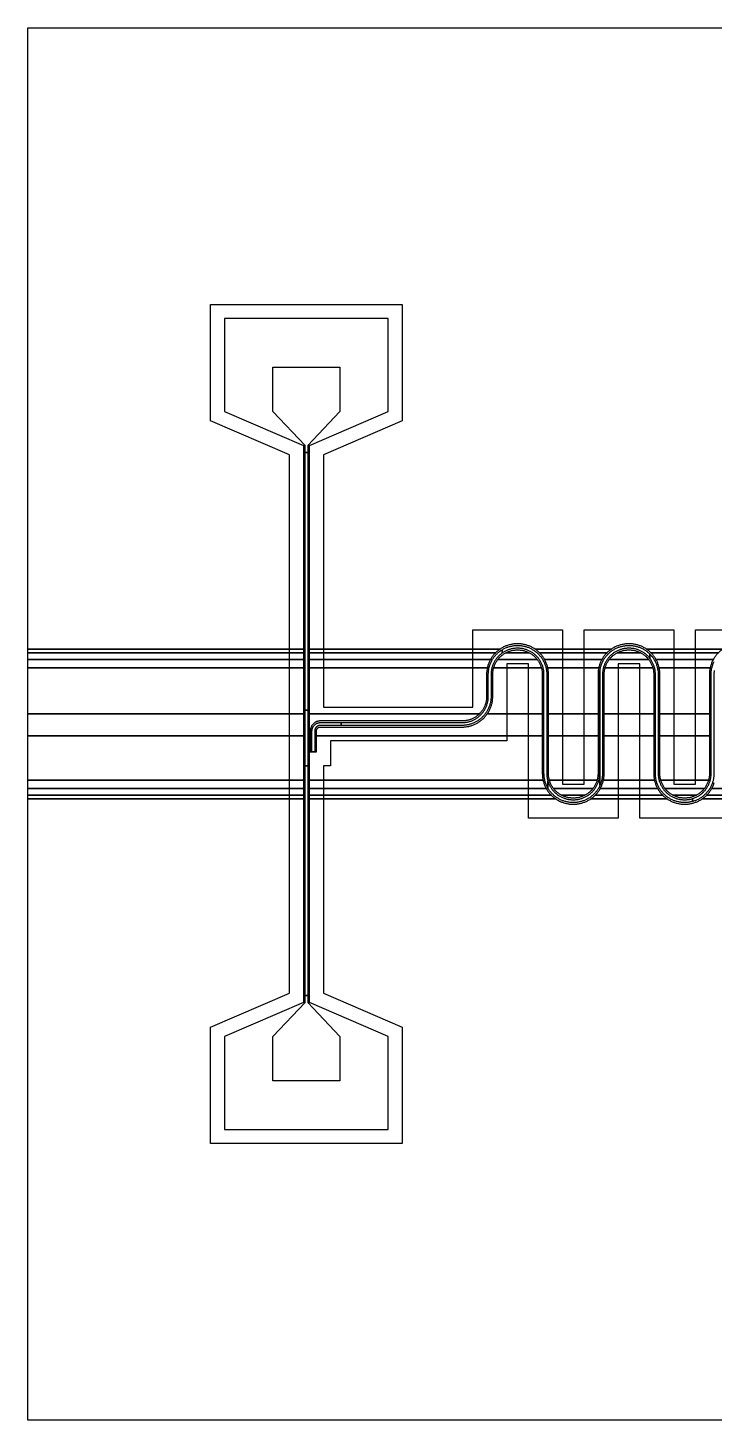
# Model space of a CAD drawing. Extents: x -2500 to 2500, y -2500 to 2500.
# Drawn here: x -2500 to -36, y -2500 to 2500 of the extents above; entities that cross this region are included whole.
import ezdxf

# ---------------------------------------------------------------- set-up
doc = ezdxf.new("R2010")
doc.units = 0
for name, color, linetype in [('L1D0', 3, 'CONTINUOUS'), ('L1D10', 1, 'CONTINUOUS'), ('L1D11', 2, 'CONTINUOUS'), ('L1D99', 4, 'CONTINUOUS')]:
    doc.layers.add(name, color=color, linetype=linetype)

# ---------------------------------------------------------------- blocks, each defined once
blk = doc.blocks.new('ground_main_1')
at = {"layer": 'L1D0'}
for points in [[(-4.731, 269.036), (-279.269, 269.036), (-281.758, 270.674), (-284.289, 272.244), (-286.862, 273.745), (-289.475, 275.176), (-292.126, 276.536), (-294.812, 277.823), (-297.533, 279.037), (-300.285, 280.177), (-303.067, 281.243), (-305.877, 282.232), (-308.713, 283.145), (-311.572, 283.981), (-314.453, 284.739), (-317.353, 285.418), (-320.271, 286.019), (-323.204, 286.541), (-326.15, 286.983), (-329.107, 287.345), (-332.073, 287.627), (-335.045, 287.829), (-338.021, 287.95), (-341, 287.99), (-343, 287.99), (-345.979, 287.95), (-348.955, 287.829), (-351.927, 287.627), (-354.893, 287.345), (-357.85, 286.983), (-360.796, 286.541), (-363.729, 286.019), (-366.647, 285.418), (-369.547, 284.739), (-372.428, 283.981), (-375.287, 283.145), (-378.123, 282.232), (-380.933, 281.243), (-383.715, 280.177), (-386.467, 279.037), (-389.188, 277.823), (-391.874, 276.536), (-394.525, 275.176), (-397.138, 273.745), (-399.711, 272.244), (-402.242, 270.674), (-404.731, 269.036), (-679.269, 269.036), (-681.758, 270.674), (-684.289, 272.244), (-686.862, 273.745), (-689.475, 275.176), (-692.126, 276.536), (-694.812, 277.823), (-697.533, 279.037), (-700.285, 280.177), (-703.067, 281.243), (-705.877, 282.232), (-708.713, 283.145), (-711.572, 283.981), (-714.453, 284.739), (-717.353, 285.418), (-720.271, 286.019), (-723.204, 286.541), (-726.15, 286.983), (-729.107, 287.345), (-732.073, 287.627), (-735.045, 287.829), (-738.021, 287.95), (-741, 287.99), (-743, 287.99), (-745.979, 287.95), (-748.955, 287.829), (-751.927, 287.627), (-754.893, 287.345), (-757.85, 286.983), (-760.796, 286.541), (-763.729, 286.019), (-766.647, 285.418), (-769.547, 284.739), (-772.428, 283.981), (-775.287, 283.145), (-778.123, 282.232), (-780.933, 281.243), (-783.715, 280.177), (-786.467, 279.037), (-789.188, 277.823), (-791.874, 276.536), (-794.525, 275.176), (-797.138, 273.745), (-799.711, 272.244), (-802.242, 270.674), (-804.731, 269.036), (-1489, 269.036), (-1489, 1000), (-1206, 1122), (-1206, 1456), (-1794, 1456), (-1794, 1122), (-1511, 1000), (-1511, 269.036), (-2500, 269.036), (-2500, 2500), (2500, 2500)], [(161.245, -232.128), (-45.245, -232.128), (-43.814, -229.515), (-42.454, -226.864), (-41.167, -224.178), (-39.953, -221.457), (-38.813, -218.705), (-37.747, -215.923), (-36.758, -213.113), (-35.845, -210.278)], [(2500, -2500), (-2500, -2500), (-2500, -269.036), (-1511, -269.036), (-1511, -1000), (-1794, -1122), (-1794, -1456), (-1206, -1456), (-1206, -1122), (-1489, -1000), (-1489, -269.036), (-604.731, -269.036), (-602.242, -270.674), (-599.711, -272.244), (-597.138, -273.745), (-594.525, -275.176), (-591.874, -276.536), (-589.188, -277.823), (-586.467, -279.037), (-583.715, -280.177), (-580.933, -281.243), (-578.123, -282.232), (-575.287, -283.145), (-572.428, -283.981), (-569.547, -284.739), (-566.647, -285.418), (-563.729, -286.019), (-560.796, -286.541), (-557.85, -286.983), (-554.893, -287.345), (-551.927, -287.627), (-548.955, -287.829), (-545.979, -287.95), (-543, -287.99), (-541, -287.99), (-538.021, -287.95), (-535.045, -287.829), (-532.073, -287.627), (-529.107, -287.345), (-526.15, -286.983), (-523.204, -286.541), (-520.271, -286.019), (-517.353, -285.418), (-514.453, -284.739), (-511.572, -283.981), (-508.713, -283.145), (-505.877, -282.232), (-503.067, -281.243), (-500.285, -280.177), (-497.533, -279.037), (-494.812, -277.823), (-492.126, -276.536), (-489.475, -275.176), (-486.862, -273.745), (-484.289, -272.244), (-481.758, -270.674), (-479.269, -269.036), (-204.731, -269.036), (-202.242, -270.674), (-199.711, -272.244), (-197.138, -273.745), (-194.525, -275.176), (-191.874, -276.536), (-189.188, -277.823), (-186.467, -279.037), (-183.715, -280.177), (-180.933, -281.243), (-178.123, -282.232), (-175.287, -283.145), (-172.428, -283.981), (-169.547, -284.739), (-166.647, -285.418), (-163.729, -286.019), (-160.796, -286.541), (-157.85, -286.983), (-154.893, -287.345), (-151.927, -287.627), (-148.955, -287.829), (-145.979, -287.95), (-143, -287.99), (-141, -287.99), (-138.021, -287.95), (-135.045, -287.829), (-132.073, -287.627), (-129.107, -287.345), (-126.15, -286.983), (-123.204, -286.541), (-120.271, -286.019), (-117.353, -285.418), (-114.453, -284.739), (-111.572, -283.981), (-108.713, -283.145), (-105.877, -282.232), (-103.067, -281.243), (-100.285, -280.177), (-97.533, -279.037), (-94.812, -277.823), (-92.126, -276.536), (-89.475, -275.176), (-86.862, -273.745), (-84.289, -272.244), (-81.758, -270.674), (-79.269, -269.036), (195.269, -269.036)]]:
    blk.add_lwpolyline(points, dxfattribs=at)
for points in [[(-2500, 255.772), (-2500, 269.036), (-1511, 269.036), (-1511, 255.772)], [(-2500, 232.128), (-2500, 255.772), (-1511, 255.772), (-1511, 232.128)], [(-1489, 255.772), (-1489, 269.036), (-804.731, 269.036), (-807.173, 267.331), (-809.569, 265.56), (-811.916, 263.726), (-814.212, 261.828), (-816.457, 259.869), (-818.647, 257.85), (-820.782, 255.772)], [(-1489, 232.128), (-1489, 255.772), (-820.782, 255.772), (-822.86, 253.637), (-824.879, 251.447), (-826.838, 249.203), (-828.735, 246.906), (-830.57, 244.559), (-832.341, 242.163), (-834.046, 239.721), (-835.684, 237.233), (-837.254, 234.701), (-838.755, 232.128)], [(-812.374, 232.128), (-812.272, 232.261), (-810.601, 234.329), (-808.869, 236.345), (-807.076, 238.308), (-805.225, 240.215), (-803.318, 242.066), (-801.355, 243.859), (-799.339, 245.591), (-797.271, 247.262), (-797.138, 247.364), (-795.154, 248.87), (-792.99, 250.413), (-790.78, 251.889), (-788.526, 253.299), (-786.23, 254.639), (-784.15, 255.772), (-699.85, 255.772), (-697.77, 254.639), (-695.474, 253.299), (-693.22, 251.889), (-691.01, 250.413), (-688.846, 248.87), (-686.729, 247.262), (-684.661, 245.591), (-682.645, 243.859), (-680.682, 242.066), (-678.775, 240.215), (-676.924, 238.308), (-675.131, 236.345), (-673.399, 234.329), (-671.728, 232.261), (-671.626, 232.128)], [(-784.15, 255.772), (-783.896, 255.91), (-781.524, 257.11), (-779.116, 258.237), (-776.676, 259.291), (-774.205, 260.271), (-771.706, 261.176), (-769.18, 262.005), (-766.631, 262.758), (-764.06, 263.433), (-761.47, 264.03), (-758.862, 264.549), (-756.241, 264.988), (-753.607, 265.348), (-750.964, 265.629), (-748.313, 265.83), (-745.658, 265.95), (-743, 265.99), (-741, 265.99), (-738.342, 265.95), (-735.687, 265.83), (-733.036, 265.629), (-730.393, 265.348), (-727.759, 264.988), (-725.138, 264.549), (-722.53, 264.03), (-719.94, 263.433), (-717.369, 262.758), (-714.82, 262.005), (-712.294, 261.176), (-709.795, 260.271), (-707.324, 259.291), (-704.884, 258.237), (-702.476, 257.11), (-700.104, 255.91), (-699.85, 255.772)], [(-663.218, 255.772), (-665.353, 257.85), (-667.543, 259.869), (-669.788, 261.828), (-672.084, 263.726), (-674.431, 265.56), (-676.827, 267.331), (-679.269, 269.036), (-404.731, 269.036), (-407.173, 267.331), (-409.569, 265.56), (-411.916, 263.726), (-414.212, 261.828), (-416.457, 259.869), (-418.647, 257.85), (-420.782, 255.772)], [(-645.245, 232.128), (-646.746, 234.701), (-648.316, 237.233), (-649.954, 239.721), (-651.659, 242.163), (-653.43, 244.559), (-655.265, 246.906), (-657.162, 249.203), (-659.121, 251.447), (-661.14, 253.637), (-663.218, 255.772), (-420.782, 255.772), (-422.86, 253.637), (-424.879, 251.447), (-426.838, 249.203), (-428.735, 246.906), (-430.57, 244.559), (-432.341, 242.163), (-434.046, 239.721), (-435.684, 237.233), (-437.254, 234.701), (-438.755, 232.128)], [(-412.374, 232.128), (-412.272, 232.261), (-410.601, 234.329), (-408.869, 236.345), (-407.076, 238.308), (-405.225, 240.215), (-403.318, 242.066), (-401.355, 243.859), (-399.339, 245.591), (-397.271, 247.262), (-395.154, 248.87), (-392.99, 250.413), (-390.78, 251.889), (-388.526, 253.299), (-386.23, 254.639), (-384.15, 255.772), (-299.85, 255.772), (-297.77, 254.639), (-295.474, 253.299), (-293.22, 251.889), (-291.01, 250.413), (-288.846, 248.87), (-286.729, 247.262), (-284.661, 245.591), (-282.645, 243.859), (-280.682, 242.066), (-278.775, 240.215), (-276.924, 238.308), (-275.131, 236.345), (-273.399, 234.329), (-271.728, 232.261), (-271.626, 232.128)], [(-384.15, 255.772), (-383.896, 255.91), (-381.524, 257.11), (-379.116, 258.237), (-376.676, 259.291), (-374.205, 260.271), (-371.706, 261.176), (-369.18, 262.005), (-366.631, 262.758), (-364.06, 263.433), (-361.47, 264.03), (-358.862, 264.549), (-356.241, 264.988), (-353.607, 265.348), (-350.964, 265.629), (-348.313, 265.83), (-345.658, 265.95), (-343, 265.99), (-341, 265.99), (-338.342, 265.95), (-335.687, 265.83), (-333.036, 265.629), (-330.393, 265.348), (-327.759, 264.988), (-325.138, 264.549), (-322.53, 264.03), (-319.94, 263.433), (-317.369, 262.758), (-314.82, 262.005), (-312.294, 261.176), (-309.795, 260.271), (-307.324, 259.291), (-304.884, 258.237), (-302.476, 257.11), (-300.104, 255.91), (-299.85, 255.772)], [(-263.218, 255.772), (-265.353, 257.85), (-267.101, 259.461), (-267.543, 259.869), (-269.788, 261.828), (-272.084, 263.726), (-274.431, 265.56), (-276.827, 267.331), (-279.269, 269.036), (-4.731, 269.036), (-7.173, 267.331), (-9.569, 265.56), (-11.916, 263.726), (-14.212, 261.828), (-16.457, 259.869), (-18.647, 257.85), (-20.782, 255.772)], [(-245.245, 232.128), (-246.746, 234.701), (-248.316, 237.233), (-249.954, 239.721), (-251.659, 242.163), (-253.43, 244.559), (-255.265, 246.906), (-257.162, 249.203), (-259.121, 251.447), (-261.14, 253.637), (-263.218, 255.772), (-20.782, 255.772), (-22.86, 253.637), (-24.879, 251.447), (-26.838, 249.203), (-28.735, 246.906), (-30.57, 244.559), (-32.341, 242.163), (-34.046, 239.721), (-35.684, 237.233), (-37.254, 234.701), (-38.755, 232.128)], [(-2500, 201.621), (-2500, 232.128), (-1511, 232.128), (-1511, 201.621)], [(-2500, 36.775), (-2500, 201.621), (-1511, 201.621), (-1511, 36.775)], [(-1489, 201.621), (-1489, 232.128), (-838.755, 232.128), (-840.186, 229.515), (-841.546, 226.864), (-842.833, 224.178), (-844.047, 221.457), (-845.187, 218.705), (-846.253, 215.923), (-847.242, 213.113), (-848.155, 210.278), (-848.99, 207.418), (-849.749, 204.537), (-850.428, 201.637), (-850.432, 201.621)], [(-1489, 36.775), (-1489, 201.621), (-850.432, 201.621), (-851.029, 198.719), (-851.551, 195.786), (-851.993, 192.84), (-852.355, 189.883), (-852.637, 186.918), (-852.839, 183.945), (-852.96, 180.969), (-853, 177.99), (-853, 99), (-853.04, 96.342), (-853.161, 93.687), (-853.361, 91.036), (-853.642, 88.393), (-854.002, 85.759), (-854.441, 83.138), (-854.96, 80.53), (-855.557, 77.94), (-856.232, 75.369), (-856.985, 72.82), (-857.814, 70.294), (-858.719, 67.795), (-859.699, 65.324), (-860.753, 62.884), (-861.88, 60.476), (-863.08, 58.104), (-864.351, 55.77), (-865.691, 53.474), (-867.101, 51.22), (-868.577, 49.01), (-870.12, 46.846), (-871.728, 44.729), (-873.399, 42.661), (-875.131, 40.645), (-876.924, 38.682), (-878.775, 36.775)], [(-850.3, 36.775), (-849.954, 37.269), (-848.316, 39.758), (-846.746, 42.289), (-845.245, 44.862), (-843.814, 47.475), (-842.454, 50.126), (-841.167, 52.812), (-839.953, 55.533), (-838.813, 58.285), (-837.747, 61.067), (-836.758, 63.877), (-835.845, 66.713), (-835.01, 69.572), (-834.251, 72.453), (-833.572, 75.353), (-832.971, 78.271), (-832.449, 81.204), (-832.007, 84.15), (-831.645, 87.107), (-831.363, 90.073), (-831.161, 93.045), (-831.04, 96.021), (-831, 99), (-831, 177.99), (-830.96, 180.648), (-830.839, 183.303), (-830.639, 185.954), (-830.358, 188.597), (-829.998, 191.231), (-829.559, 193.853), (-829.04, 196.46), (-828.443, 199.05), (-827.768, 201.621), (-656.232, 201.621), (-655.557, 199.05), (-654.96, 196.46), (-654.441, 193.853), (-654.002, 191.231), (-653.642, 188.597), (-653.361, 185.954), (-653.161, 183.303), (-653.04, 180.648), (-653, 177.99), (-653, 36.775)], [(-827.768, 201.621), (-827.015, 204.17), (-826.186, 206.696), (-825.281, 209.195), (-824.301, 211.666), (-823.247, 214.106), (-822.12, 216.514), (-820.92, 218.886), (-819.649, 221.22), (-818.309, 223.516), (-816.899, 225.77), (-815.423, 227.98), (-813.88, 230.144), (-812.374, 232.128), (-671.626, 232.128), (-670.12, 230.144), (-668.577, 227.98), (-667.101, 225.77), (-665.691, 223.516), (-664.351, 221.22), (-663.08, 218.886), (-661.88, 216.514), (-660.753, 214.106), (-659.699, 211.666), (-658.719, 209.195), (-657.814, 206.696), (-656.985, 204.17), (-656.232, 201.621)], [(-633.568, 201.621), (-633.572, 201.637), (-634.251, 204.537), (-635.01, 207.418), (-635.845, 210.278), (-636.758, 213.113), (-637.747, 215.923), (-638.813, 218.705), (-639.953, 221.457), (-641.167, 224.178), (-642.454, 226.864), (-643.814, 229.515), (-645.245, 232.128), (-438.755, 232.128), (-440.186, 229.515), (-441.546, 226.864), (-442.833, 224.178), (-444.047, 221.457), (-445.187, 218.705), (-446.253, 215.923), (-447.242, 213.113), (-448.155, 210.278), (-448.316, 209.726), (-448.99, 207.418), (-449.749, 204.537), (-450.428, 201.637), (-450.432, 201.621)], [(-631, 36.775), (-631, 177.99), (-631.04, 180.969), (-631.161, 183.945), (-631.363, 186.918), (-631.645, 189.883), (-632.007, 192.84), (-632.449, 195.786), (-632.971, 198.719), (-633.568, 201.621), (-450.432, 201.621), (-451.029, 198.719), (-451.551, 195.786), (-451.993, 192.84), (-452.355, 189.883), (-452.637, 186.918), (-452.839, 183.945), (-452.96, 180.969), (-453, 177.99), (-453, 36.775)], [(-431, 36.775), (-431, 177.99), (-430.96, 180.648), (-430.839, 183.303), (-430.639, 185.954), (-430.358, 188.597), (-429.998, 191.231), (-429.559, 193.853), (-429.04, 196.46), (-428.443, 199.05), (-427.768, 201.621), (-256.232, 201.621), (-255.557, 199.05), (-254.96, 196.46), (-254.441, 193.853), (-254.002, 191.231), (-253.642, 188.597), (-253.361, 185.954), (-253.161, 183.303), (-253.04, 180.648), (-253, 177.99), (-253, 36.775)], [(-427.768, 201.621), (-427.015, 204.17), (-426.186, 206.696), (-425.281, 209.195), (-424.301, 211.666), (-423.247, 214.106), (-422.12, 216.514), (-420.92, 218.886), (-419.649, 221.22), (-418.309, 223.516), (-416.899, 225.77), (-415.423, 227.98), (-413.88, 230.144), (-412.374, 232.128), (-271.626, 232.128), (-270.12, 230.144), (-268.577, 227.98), (-267.101, 225.77), (-265.691, 223.516), (-264.351, 221.22), (-263.08, 218.886), (-261.88, 216.514), (-260.753, 214.106), (-259.699, 211.666), (-258.719, 209.195), (-257.814, 206.696), (-256.985, 204.17), (-256.232, 201.621)], [(-233.568, 201.621), (-233.572, 201.637), (-234.251, 204.537), (-235.01, 207.418), (-235.845, 210.278), (-236.758, 213.113), (-237.747, 215.923), (-238.813, 218.705), (-239.953, 221.457), (-241.167, 224.178), (-242.454, 226.864), (-243.814, 229.515), (-245.245, 232.128), (-38.755, 232.128), (-40.186, 229.515), (-41.546, 226.864), (-42.833, 224.178), (-44.047, 221.457), (-45.187, 218.705), (-46.253, 215.923), (-47.242, 213.113), (-48.155, 210.278), (-48.99, 207.418), (-49.749, 204.537), (-50.428, 201.637), (-50.432, 201.621)], [(-231, 36.775), (-231, 177.99), (-231.04, 180.969), (-231.161, 183.945), (-231.363, 186.918), (-231.645, 189.883), (-232.007, 192.84), (-232.449, 195.786), (-232.971, 198.719), (-233.568, 201.621), (-50.432, 201.621), (-51.029, 198.719), (-51.551, 195.786), (-51.993, 192.84), (-52.355, 189.883), (-52.637, 186.918), (-52.839, 183.945), (-52.96, 180.969), (-53, 177.99), (-53, 36.775)], [(-2500, -42.289), (-2500, 36.775), (-1511, 36.775), (-1511, -42.289)], [(-1489, -42.289), (-1489, 36.775), (-878.775, 36.775), (-880.682, 34.924), (-882.645, 33.131), (-884.661, 31.399), (-886.729, 29.728), (-888.846, 28.12), (-891.01, 26.577), (-893.22, 25.101), (-895.474, 23.691), (-897.77, 22.351), (-900.104, 21.08), (-902.476, 19.88), (-904.884, 18.753), (-907.324, 17.699), (-909.795, 16.719), (-912.294, 15.814), (-914.82, 14.985), (-917.369, 14.232), (-919.94, 13.557), (-922.53, 12.96), (-925.138, 12.441), (-927.759, 12.002), (-930.393, 11.642), (-933.036, 11.361), (-935.687, 11.161), (-938.342, 11.04), (-941, 11), (-1450, 11), (-1451.713, 10.959), (-1453.422, 10.837), (-1455.123, 10.634), (-1456.813, 10.349), (-1458.487, 9.985), (-1460.142, 9.542), (-1461.774, 9.02), (-1463.38, 8.421), (-1464.955, 7.747), (-1466.496, 6.998), (-1468, 6.177), (-1469.463, 5.285), (-1470.882, 4.325), (-1472.254, 3.298), (-1473.575, 2.207), (-1474.843, 1.054), (-1476.054, -0.157), (-1477.207, -1.425), (-1478.298, -2.746), (-1479.325, -4.118), (-1480.285, -5.537), (-1481.177, -7), (-1481.998, -8.504), (-1482.747, -10.045), (-1483.421, -11.62), (-1484.02, -13.226), (-1484.542, -14.858), (-1484.985, -16.513), (-1485.349, -18.187), (-1485.634, -19.877), (-1485.837, -21.578), (-1485.959, -23.287), (-1486, -25), (-1486, -42.289)], [(-1464, -42.289), (-1464, -25), (-1463.961, -23.954), (-1463.844, -22.913), (-1463.649, -21.885), (-1463.378, -20.873), (-1463.032, -19.885), (-1462.614, -18.926), (-1462.124, -18), (-1461.567, -17.114), (-1460.946, -16.271), (-1460.263, -15.478), (-1459.522, -14.737), (-1458.729, -14.054), (-1457.886, -13.433), (-1457, -12.876), (-1456.074, -12.386), (-1455.115, -11.968), (-1454.127, -11.622), (-1453.115, -11.351), (-1452.087, -11.156), (-1451.046, -11.039), (-1450, -11), (-941, -11), (-938.021, -10.96), (-935.045, -10.839), (-932.073, -10.637), (-929.107, -10.355), (-926.15, -9.993), (-923.204, -9.551), (-920.271, -9.029), (-917.353, -8.428), (-914.453, -7.749), (-911.572, -6.99), (-908.713, -6.155), (-905.877, -5.242), (-903.067, -4.253), (-900.285, -3.187), (-897.533, -2.047), (-894.812, -0.833), (-892.126, 0.454), (-889.475, 1.814), (-886.862, 3.245), (-884.289, 4.746), (-881.758, 6.316), (-879.269, 7.954), (-876.827, 9.659), (-874.431, 11.43), (-872.084, 13.265), (-869.788, 15.162), (-867.543, 17.121), (-865.353, 19.14), (-863.218, 21.218), (-861.14, 23.353), (-859.121, 25.543), (-857.162, 27.788), (-855.265, 30.084), (-853.43, 32.431), (-851.659, 34.827), (-850.3, 36.775), (-653, 36.775), (-653, -42.289)], [(-631, -42.289), (-631, 36.775), (-453, 36.775), (-453, -42.289)], [(-431, -42.289), (-431, 36.775), (-253, 36.775), (-253, -42.289)], [(-231, -42.289), (-231, 36.775), (-53, 36.775), (-53, -42.289)], [(-2500, -201.621), (-2500, -42.289), (-1511, -42.289), (-1511, -201.621)], [(-1489, -201.621), (-1489, -42.289), (-1486, -42.289), (-1486, -100), (-1464, -100), (-1464, -42.289), (-653, -42.289), (-653, -177.99), (-652.96, -180.969), (-652.839, -183.945), (-652.637, -186.918), (-652.355, -189.883), (-651.993, -192.84), (-651.551, -195.786), (-651.029, -198.719), (-650.432, -201.621)], [(-627.768, -201.621), (-628.443, -199.05), (-629.04, -196.46), (-629.559, -193.853), (-629.998, -191.231), (-630.358, -188.597), (-630.639, -185.954), (-630.839, -183.303), (-630.96, -180.648), (-631, -177.99), (-631, -42.289), (-453, -42.289), (-453, -177.99), (-453.04, -180.648), (-453.161, -183.303), (-453.361, -185.954), (-453.642, -188.597), (-454.002, -191.231), (-454.441, -193.853), (-454.96, -196.46), (-455.557, -199.05), (-456.232, -201.621)], [(-433.568, -201.621), (-432.971, -198.719), (-432.449, -195.786), (-432.007, -192.84), (-431.645, -189.883), (-431.363, -186.918), (-431.161, -183.945), (-431.04, -180.969), (-431, -177.99), (-431, -42.289), (-253, -42.289), (-253, -177.99), (-252.96, -180.969), (-252.839, -183.945), (-252.637, -186.918), (-252.355, -189.883), (-251.993, -192.84), (-251.551, -195.786), (-251.029, -198.719), (-250.432, -201.621)], [(-227.768, -201.621), (-228.443, -199.05), (-229.04, -196.46), (-229.559, -193.853), (-229.998, -191.231), (-230.358, -188.597), (-230.639, -185.954), (-230.839, -183.303), (-230.96, -180.648), (-231, -177.99), (-231, -42.289), (-53, -42.289), (-53, -177.99), (-53.04, -180.648), (-53.161, -183.303), (-53.361, -185.954), (-53.642, -188.597), (-54.002, -191.231), (-54.441, -193.853), (-54.96, -196.46), (-55.557, -199.05), (-56.232, -201.621)], [(-2500, -232.128), (-2500, -201.621), (-1511, -201.621), (-1511, -232.128)], [(-2500, -255.772), (-2500, -232.128), (-1511, -232.128), (-1511, -255.772)], [(-1489, -232.128), (-1489, -201.621), (-650.432, -201.621), (-650.428, -201.637), (-649.749, -204.537), (-648.99, -207.418), (-648.155, -210.278), (-647.242, -213.113), (-646.253, -215.923), (-645.187, -218.705), (-644.047, -221.457), (-642.833, -224.178), (-641.546, -226.864), (-640.186, -229.515), (-638.755, -232.128)], [(-1489, -255.772), (-1489, -232.128), (-638.755, -232.128), (-637.254, -234.701), (-635.684, -237.233), (-634.046, -239.721), (-632.341, -242.163), (-630.57, -244.559), (-630.358, -244.83), (-628.735, -246.906), (-626.838, -249.203), (-624.879, -251.447), (-622.86, -253.637), (-620.782, -255.772)], [(-612.374, -232.128), (-613.88, -230.144), (-615.423, -227.98), (-616.899, -225.77), (-618.309, -223.516), (-619.649, -221.22), (-620.92, -218.886), (-622.12, -216.514), (-623.247, -214.106), (-624.301, -211.666), (-625.281, -209.195), (-626.186, -206.696), (-627.015, -204.17), (-627.768, -201.621), (-456.232, -201.621), (-456.985, -204.17), (-457.814, -206.696), (-458.719, -209.195), (-459.699, -211.666), (-460.753, -214.106), (-461.88, -216.514), (-463.08, -218.886), (-464.351, -221.22), (-465.691, -223.516), (-467.101, -225.77), (-468.577, -227.98), (-470.12, -230.144), (-471.626, -232.128)], [(-584.15, -255.772), (-586.23, -254.639), (-588.526, -253.299), (-590.78, -251.889), (-592.99, -250.413), (-595.154, -248.87), (-597.271, -247.262), (-599.339, -245.591), (-601.355, -243.859), (-603.318, -242.066), (-605.225, -240.215), (-607.076, -238.308), (-608.869, -236.345), (-610.601, -234.329), (-612.272, -232.261), (-612.374, -232.128), (-471.626, -232.128), (-471.728, -232.261), (-473.399, -234.329), (-475.131, -236.345), (-476.924, -238.308), (-478.775, -240.215), (-480.682, -242.066), (-482.645, -243.859), (-484.661, -245.591), (-486.729, -247.262), (-488.846, -248.87), (-491.01, -250.413), (-493.22, -251.889), (-495.474, -253.299), (-497.77, -254.639), (-499.85, -255.772)], [(-463.218, -255.772), (-461.14, -253.637), (-459.121, -251.447), (-457.162, -249.203), (-455.265, -246.906), (-453.43, -244.559), (-451.659, -242.163), (-449.954, -239.721), (-448.316, -237.233), (-446.746, -234.701), (-445.245, -232.128), (-238.755, -232.128), (-237.254, -234.701), (-235.684, -237.233), (-234.046, -239.721), (-232.341, -242.163), (-230.57, -244.559), (-228.735, -246.906), (-226.838, -249.203), (-224.879, -251.447), (-222.86, -253.637), (-220.782, -255.772)], [(-445.245, -232.128), (-443.814, -229.515), (-442.454, -226.864), (-441.167, -224.178), (-439.953, -221.457), (-438.813, -218.705), (-437.747, -215.923), (-436.758, -213.113), (-435.845, -210.278), (-435.01, -207.418), (-434.251, -204.537), (-433.572, -201.637), (-433.568, -201.621), (-250.432, -201.621), (-250.428, -201.637), (-249.749, -204.537), (-248.99, -207.418), (-248.155, -210.278), (-247.242, -213.113), (-246.253, -215.923), (-245.187, -218.705), (-244.047, -221.457), (-242.833, -224.178), (-241.546, -226.864), (-240.186, -229.515), (-238.755, -232.128)], [(-212.374, -232.128), (-213.88, -230.144), (-215.423, -227.98), (-216.899, -225.77), (-218.309, -223.516), (-219.649, -221.22), (-220.92, -218.886), (-222.12, -216.514), (-223.247, -214.106), (-224.301, -211.666), (-225.281, -209.195), (-226.186, -206.696), (-227.015, -204.17), (-227.768, -201.621), (-56.232, -201.621), (-56.985, -204.17), (-57.814, -206.696), (-58.719, -209.195), (-59.699, -211.666), (-60.753, -214.106), (-61.88, -216.514), (-63.08, -218.886), (-64.351, -221.22), (-65.691, -223.516), (-67.101, -225.77), (-68.577, -227.98), (-70.12, -230.144), (-71.626, -232.128)], [(-184.15, -255.772), (-186.23, -254.639), (-188.526, -253.299), (-190.78, -251.889), (-192.99, -250.413), (-195.154, -248.87), (-197.271, -247.262), (-199.339, -245.591), (-201.355, -243.859), (-203.318, -242.066), (-205.225, -240.215), (-207.076, -238.308), (-208.869, -236.345), (-210.601, -234.329), (-212.272, -232.261), (-212.374, -232.128), (-71.626, -232.128), (-71.728, -232.261), (-73.399, -234.329), (-75.131, -236.345), (-76.924, -238.308), (-78.775, -240.215), (-80.682, -242.066), (-82.645, -243.859), (-84.661, -245.591), (-86.729, -247.262), (-88.846, -248.87), (-91.01, -250.413), (-93.22, -251.889), (-95.474, -253.299), (-97.77, -254.639), (-99.85, -255.772)], [(-63.218, -255.772), (-61.14, -253.637), (-59.121, -251.447), (-57.162, -249.203), (-55.265, -246.906), (-53.43, -244.559), (-51.659, -242.163), (-49.954, -239.721), (-48.316, -237.233), (-46.746, -234.701), (-45.245, -232.128), (161.245, -232.128), (162.746, -234.701), (164.316, -237.233), (165.954, -239.721), (167.659, -242.163), (169.43, -244.559), (171.265, -246.906), (173.162, -249.203), (175.121, -251.447), (177.14, -253.637), (179.218, -255.772)], [(-2500, -269.036), (-2500, -255.772), (-1511, -255.772), (-1511, -269.036)], [(-1489, -269.036), (-1489, -255.772), (-620.782, -255.772), (-618.647, -257.85), (-616.457, -259.869), (-614.212, -261.828), (-611.916, -263.726), (-609.569, -265.56), (-607.173, -267.331), (-604.731, -269.036)], [(-543, -265.99), (-545.658, -265.95), (-548.313, -265.83), (-550.964, -265.629), (-553.607, -265.348), (-556.241, -264.988), (-558.862, -264.549), (-561.47, -264.03), (-564.06, -263.433), (-566.631, -262.758), (-569.18, -262.005), (-571.706, -261.176), (-574.205, -260.271), (-576.676, -259.291), (-579.116, -258.237), (-581.524, -257.11), (-583.896, -255.91), (-584.15, -255.772), (-499.85, -255.772), (-500.104, -255.91), (-502.476, -257.11), (-504.884, -258.237), (-507.324, -259.291), (-509.795, -260.271), (-512.294, -261.176), (-514.82, -262.005), (-517.369, -262.758), (-519.94, -263.433), (-522.53, -264.03), (-525.138, -264.549), (-527.759, -264.988), (-530.393, -265.348), (-533.036, -265.629), (-535.687, -265.83), (-538.342, -265.95), (-541, -265.99)], [(-479.269, -269.036), (-476.827, -267.331), (-474.431, -265.56), (-472.084, -263.726), (-469.788, -261.828), (-467.543, -259.869), (-465.353, -257.85), (-463.218, -255.772), (-220.782, -255.772), (-218.647, -257.85), (-216.457, -259.869), (-214.212, -261.828), (-211.916, -263.726), (-209.569, -265.56), (-207.173, -267.331), (-204.731, -269.036)], [(-143, -265.99), (-145.658, -265.95), (-148.313, -265.83), (-150.964, -265.629), (-153.607, -265.348), (-156.241, -264.988), (-158.862, -264.549), (-161.47, -264.03), (-164.06, -263.433), (-166.631, -262.758), (-169.18, -262.005), (-171.706, -261.176), (-174.205, -260.271), (-176.676, -259.291), (-179.116, -258.237), (-181.524, -257.11), (-183.896, -255.91), (-184.15, -255.772), (-99.85, -255.772), (-100.104, -255.91), (-102.476, -257.11), (-104.884, -258.237), (-107.324, -259.291), (-109.795, -260.271), (-112.294, -261.176), (-114.453, -261.885), (-114.82, -262.005), (-117.369, -262.758), (-119.94, -263.433), (-122.53, -264.03), (-125.138, -264.549), (-127.759, -264.988), (-130.393, -265.348), (-133.036, -265.629), (-135.687, -265.83), (-138.342, -265.95), (-141, -265.99)], [(-79.269, -269.036), (-76.827, -267.331), (-74.431, -265.56), (-72.084, -263.726), (-69.788, -261.828), (-67.543, -259.869), (-65.353, -257.85), (-63.218, -255.772), (179.218, -255.772), (181.353, -257.85), (183.543, -259.869), (185.788, -261.828), (188.084, -263.726), (190.431, -265.56), (192.827, -267.331), (195.269, -269.036)]]:
    blk.add_lwpolyline(points, close=True, dxfattribs=at)
blk = doc.blocks.new('TOP_main_1')
at = {"layer": 'L1D10'}
for points in [[(-1505, 975), (-1505, 1000), (-1620, 1122), (-1620, 1282), (-1380, 1282), (-1380, 1122), (-1495, 1000), (-1495, 1000), (-1495, 975)], [(-1620, -1282), (-1620, -1122), (-1505, -1000), (-1505, -1000), (-1505, -975), (-1495, -975), (-1495, -1000), (-1380, -1122), (-1380, -1282)]]:
    blk.add_lwpolyline(points, close=True, dxfattribs=at)
at = {"layer": 'L1D11'}
for points in [[(-1505, 50), (-1505, 975), (-1495, 975), (-1495, 50)], [(-1375, -5), (-1375, 5), (-941, 5), (-938.266, 5.04), (-935.534, 5.159), (-932.807, 5.358), (-930.087, 5.636), (-927.376, 5.992), (-924.677, 6.428), (-921.992, 6.942), (-919.322, 7.534), (-916.671, 8.203), (-914.04, 8.949), (-911.433, 9.771), (-908.85, 10.669), (-906.295, 11.641), (-903.769, 12.688), (-901.274, 13.807), (-898.813, 14.999), (-896.388, 16.261), (-894, 17.594), (-891.652, 18.995), (-889.346, 20.464), (-887.084, 22), (-884.867, 23.6), (-882.698, 25.265), (-880.578, 26.992), (-878.509, 28.78), (-876.493, 30.627), (-874.532, 32.532), (-872.627, 34.493), (-870.78, 36.509), (-868.992, 38.578), (-867.265, 40.698), (-865.6, 42.867), (-864, 45.084), (-862.464, 47.346), (-860.995, 49.652), (-859.594, 52), (-858.261, 54.388), (-856.999, 56.813), (-855.807, 59.274), (-854.688, 61.769), (-853.641, 64.295), (-852.669, 66.85), (-851.771, 69.433), (-850.949, 72.04), (-850.203, 74.671), (-849.534, 77.322), (-848.942, 79.992), (-848.428, 82.677), (-847.992, 85.376), (-847.636, 88.087), (-847.358, 90.807), (-847.159, 93.534), (-847.04, 96.266), (-847, 99), (-847, 177.99), (-846.961, 180.856), (-846.842, 183.719), (-846.645, 186.578), (-846.369, 189.431), (-846.014, 192.275), (-845.582, 195.108), (-845.071, 197.928), (-844.483, 200.733), (-843.818, 203.521), (-843.076, 206.289), (-842.258, 209.036), (-841.365, 211.759), (-840.397, 214.456), (-839.355, 217.126), (-838.24, 219.766), (-837.053, 222.375), (-835.794, 224.95), (-834.465, 227.489), (-833.067, 229.99), (-831.6, 232.452), (-830.065, 234.873), (-828.465, 237.25), (-826.8, 239.583), (-825.071, 241.868), (-823.279, 244.105), (-821.427, 246.292), (-819.515, 248.427), (-817.545, 250.509), (-815.519, 252.535), (-813.437, 254.505), (-811.302, 256.417), (-809.115, 258.269), (-806.878, 260.061), (-804.592, 261.79), (-802.26, 263.455), (-799.883, 265.055), (-797.462, 266.59), (-797.462, 254.596), (-799.133, 253.39), (-801.302, 251.725), (-803.422, 249.998), (-805.491, 248.21), (-807.507, 246.363), (-809.468, 244.458), (-811.373, 242.497), (-813.22, 240.481), (-815.008, 238.412), (-816.735, 236.292), (-818.4, 234.123), (-820, 231.906), (-821.536, 229.644), (-823.005, 227.338), (-824.406, 224.99), (-825.739, 222.602), (-827.001, 220.177), (-828.193, 217.716), (-829.312, 215.222), (-830.359, 212.695), (-831.331, 210.14), (-832.229, 207.557), (-833.051, 204.95), (-833.797, 202.319), (-834.466, 199.668), (-835.058, 196.999), (-835.572, 194.313), (-836.008, 191.614), (-836.364, 188.903), (-836.642, 186.183), (-836.841, 183.456), (-836.96, 180.724), (-837, 177.99), (-837, 99), (-837.039, 96.134), (-837.158, 93.271), (-837.355, 90.412), (-837.631, 87.559), (-837.986, 84.715), (-838.418, 81.882), (-838.929, 79.062), (-839.517, 76.257), (-840.182, 73.47), (-840.924, 70.701), (-841.742, 67.954), (-842.635, 65.231), (-843.603, 62.534), (-844.645, 59.864), (-845.76, 57.224), (-846.947, 54.615), (-848.206, 52.041), (-849.535, 49.501), (-850.933, 47), (-852.4, 44.538), (-853.935, 42.117), (-855.535, 39.74), (-857.2, 37.408), (-858.929, 35.122), (-860.721, 32.885), (-862.573, 30.698), (-864.485, 28.563), (-866.455, 26.481), (-868.481, 24.455), (-870.563, 22.485), (-872.698, 20.573), (-874.885, 18.721), (-877.122, 16.929), (-879.408, 15.2), (-881.74, 13.535), (-884.117, 11.935), (-886.538, 10.4), (-889, 8.933), (-891.501, 7.535), (-894.041, 6.206), (-896.615, 4.947), (-899.224, 3.76), (-901.864, 2.645), (-904.534, 1.603), (-907.231, 0.635), (-909.954, -0.258), (-912.701, -1.076), (-915.47, -1.818), (-918.257, -2.483), (-921.062, -3.071), (-923.882, -3.582), (-926.715, -4.014), (-929.559, -4.369), (-932.412, -4.645), (-935.271, -4.842), (-938.134, -4.961), (-941, -5)], [(-633.051, -230.016), (-633.067, -229.99), (-634.465, -227.489), (-635.794, -224.95), (-637.053, -222.375), (-638.24, -219.766), (-639.355, -217.126), (-640.397, -214.456), (-641.365, -211.759), (-642.258, -209.036), (-643.076, -206.289), (-643.818, -203.521), (-644.483, -200.733), (-645.071, -197.928), (-645.582, -195.108), (-646.014, -192.275), (-646.369, -189.431), (-646.645, -186.578), (-646.842, -183.719), (-646.961, -180.856), (-647, -177.99), (-647, 177.99), (-647.04, 180.724), (-647.159, 183.456), (-647.358, 186.183), (-647.636, 188.903), (-647.992, 191.614), (-648.428, 194.313), (-648.942, 196.999), (-649.534, 199.668), (-650.203, 202.319), (-650.949, 204.95), (-651.771, 207.557), (-652.669, 210.14), (-653.641, 212.695), (-654.688, 215.222), (-655.807, 217.716), (-656.999, 220.177), (-658.261, 222.602), (-659.594, 224.99), (-660.995, 227.338), (-662.464, 229.644), (-664, 231.906), (-665.6, 234.123), (-667.265, 236.292), (-668.992, 238.412), (-670.78, 240.481), (-672.627, 242.497), (-674.532, 244.458), (-676.493, 246.363), (-678.509, 248.21), (-680.578, 249.998), (-682.698, 251.725), (-684.867, 253.39), (-687.084, 254.99), (-689.346, 256.526), (-691.652, 257.995), (-694, 259.396), (-696.388, 260.729), (-698.813, 261.992), (-701.274, 263.183), (-703.769, 264.302), (-706.295, 265.349), (-708.85, 266.321), (-711.433, 267.219), (-714.04, 268.041), (-716.671, 268.787), (-719.322, 269.456), (-721.992, 270.048), (-724.677, 270.562), (-727.376, 270.998), (-730.087, 271.354), (-732.807, 271.632), (-735.534, 271.831), (-738.266, 271.95), (-741, 271.99), (-743, 271.99), (-745.734, 271.95), (-748.466, 271.831), (-751.193, 271.632), (-753.913, 271.354), (-756.624, 270.998), (-759.323, 270.562), (-762.008, 270.048), (-764.678, 269.456), (-767.329, 268.787), (-769.96, 268.041), (-772.567, 267.219), (-775.15, 266.321), (-777.705, 265.349), (-780.231, 264.302), (-782.726, 263.183), (-785.187, 261.992), (-787.612, 260.729), (-790, 259.396), (-792.348, 257.995), (-794.654, 256.526), (-796.916, 254.99), (-797.462, 254.596), (-797.462, 266.59), (-795, 268.057), (-792.499, 269.455), (-789.959, 270.785), (-787.385, 272.043), (-784.776, 273.23), (-782.136, 274.345), (-779.466, 275.387), (-776.769, 276.355), (-774.046, 277.248), (-771.299, 278.066), (-768.53, 278.808), (-765.743, 279.473), (-762.938, 280.061), (-760.118, 280.572), (-757.285, 281.004), (-754.441, 281.359), (-751.588, 281.635), (-748.729, 281.832), (-745.866, 281.951), (-743, 281.99), (-741, 281.99), (-738.134, 281.951), (-735.271, 281.832), (-732.412, 281.635), (-729.559, 281.359), (-726.715, 281.004), (-723.882, 280.572), (-721.062, 280.061), (-718.257, 279.473), (-715.47, 278.808), (-712.701, 278.066), (-709.954, 277.248), (-707.231, 276.355), (-704.534, 275.387), (-701.864, 274.345), (-699.224, 273.23), (-696.615, 272.043), (-694.041, 270.785), (-691.501, 269.455), (-689, 268.057), (-686.538, 266.59), (-684.117, 265.055), (-681.74, 263.455), (-679.408, 261.79), (-677.122, 260.061), (-674.885, 258.269), (-672.698, 256.417), (-670.563, 254.505), (-668.481, 252.535), (-666.455, 250.509), (-664.485, 248.427), (-662.573, 246.292), (-660.721, 244.105), (-658.929, 241.868), (-657.2, 239.583), (-655.535, 237.25), (-653.935, 234.873), (-652.4, 232.452), (-650.933, 229.99), (-649.535, 227.489), (-648.206, 224.95), (-646.947, 222.375), (-645.76, 219.766), (-644.645, 217.126), (-643.603, 214.456), (-642.635, 211.759), (-641.742, 209.036), (-640.924, 206.289), (-640.182, 203.521), (-639.517, 200.733), (-638.929, 197.928), (-638.418, 195.108), (-637.986, 192.275), (-637.631, 189.431), (-637.355, 186.578), (-637.158, 183.719), (-637.039, 180.856), (-637, 177.99), (-637, -177.99), (-636.96, -180.724), (-636.841, -183.456), (-636.642, -186.183), (-636.364, -188.903), (-636.008, -191.614), (-635.572, -194.313), (-635.058, -196.999), (-634.466, -199.668), (-633.797, -202.319), (-633.051, -204.95)], [(-446.014, -220.326), (-446.014, 192.275), (-445.582, 195.108), (-445.071, 197.928), (-444.483, 200.733), (-443.818, 203.521), (-443.076, 206.289), (-442.258, 209.036), (-441.365, 211.759), (-440.397, 214.456), (-439.355, 217.126), (-438.24, 219.766), (-437.053, 222.375), (-435.794, 224.95), (-434.465, 227.489), (-433.067, 229.99), (-431.6, 232.452), (-430.065, 234.873), (-428.465, 237.25), (-426.8, 239.583), (-425.071, 241.868), (-423.279, 244.105), (-421.427, 246.292), (-419.515, 248.427), (-417.545, 250.509), (-415.519, 252.535), (-413.437, 254.505), (-411.302, 256.417), (-409.115, 258.269), (-406.878, 260.061), (-404.592, 261.79), (-402.26, 263.455), (-399.883, 265.055), (-397.462, 266.59), (-395, 268.057), (-392.499, 269.455), (-389.959, 270.785), (-387.385, 272.043), (-384.776, 273.23), (-382.136, 274.345), (-379.466, 275.387), (-376.769, 276.355), (-374.046, 277.248), (-371.299, 278.066), (-368.53, 278.808), (-365.743, 279.473), (-362.938, 280.061), (-360.118, 280.572), (-357.285, 281.004), (-354.441, 281.359), (-351.588, 281.635), (-348.729, 281.832), (-345.866, 281.951), (-343, 281.99), (-341, 281.99), (-338.134, 281.951), (-335.271, 281.832), (-332.412, 281.635), (-329.559, 281.359), (-326.715, 281.004), (-323.882, 280.572), (-321.062, 280.061), (-318.257, 279.473), (-315.47, 278.808), (-312.701, 278.066), (-309.954, 277.248), (-307.231, 276.355), (-304.534, 275.387), (-301.864, 274.345), (-299.224, 273.23), (-296.615, 272.043), (-294.041, 270.785), (-291.501, 269.455), (-289, 268.057), (-286.538, 266.59), (-284.117, 265.055), (-281.74, 263.455), (-279.408, 261.79), (-277.122, 260.061), (-274.885, 258.269), (-272.698, 256.417), (-270.563, 254.505), (-268.481, 252.535), (-266.455, 250.509), (-266.455, 235.236), (-267.265, 236.292), (-268.992, 238.412), (-270.78, 240.481), (-272.627, 242.497), (-274.532, 244.458), (-276.493, 246.363), (-278.509, 248.21), (-280.578, 249.998), (-282.698, 251.725), (-284.867, 253.39), (-287.084, 254.99), (-289.346, 256.526), (-291.652, 257.995), (-294, 259.396), (-296.388, 260.729), (-298.813, 261.992), (-301.274, 263.183), (-303.769, 264.302), (-306.295, 265.349), (-308.85, 266.321), (-311.433, 267.219), (-314.04, 268.041), (-316.671, 268.787), (-319.322, 269.456), (-321.992, 270.048), (-324.677, 270.562), (-327.376, 270.998), (-330.087, 271.354), (-332.807, 271.632), (-335.534, 271.831), (-338.266, 271.95), (-341, 271.99), (-343, 271.99), (-345.734, 271.95), (-348.466, 271.831), (-351.193, 271.632), (-353.913, 271.354), (-356.624, 270.998), (-359.323, 270.562), (-362.008, 270.048), (-364.678, 269.456), (-367.329, 268.787), (-369.96, 268.041), (-372.567, 267.219), (-375.15, 266.321), (-377.705, 265.349), (-380.231, 264.302), (-382.726, 263.183), (-385.187, 261.992), (-387.612, 260.729), (-390, 259.396), (-392.348, 257.995), (-394.654, 256.526), (-396.916, 254.99), (-399.133, 253.39), (-401.302, 251.725), (-403.422, 249.998), (-405.491, 248.21), (-407.507, 246.363), (-409.468, 244.458), (-411.373, 242.497), (-413.22, 240.481), (-415.008, 238.412), (-416.735, 236.292), (-418.4, 234.123), (-420, 231.906), (-421.536, 229.644), (-423.005, 227.338), (-424.406, 224.99), (-425.739, 222.602), (-427.001, 220.177), (-428.193, 217.716), (-429.312, 215.222), (-430.359, 212.695), (-431.331, 210.14), (-432.229, 207.557), (-433.051, 204.95), (-433.797, 202.319), (-434.466, 199.668), (-435.058, 196.999), (-435.572, 194.313), (-436.008, 191.614), (-436.364, 188.903), (-436.642, 186.183), (-436.841, 183.456), (-436.96, 180.724), (-437, 177.99), (-437, -177.99), (-437.039, -180.856), (-437.158, -183.719), (-437.355, -186.578), (-437.631, -189.431), (-437.986, -192.275), (-438.418, -195.108), (-438.929, -197.928), (-439.517, -200.733), (-440.182, -203.521), (-440.924, -206.289), (-441.742, -209.036), (-442.635, -211.759), (-443.603, -214.456), (-444.645, -217.126), (-445.76, -219.766)], [(-143, -281.99), (-145.866, -281.951), (-148.729, -281.832), (-151.588, -281.635), (-154.441, -281.359), (-157.285, -281.004), (-160.118, -280.572), (-162.938, -280.061), (-165.743, -279.473), (-168.53, -278.808), (-171.299, -278.066), (-174.046, -277.248), (-176.769, -276.355), (-179.466, -275.387), (-182.136, -274.345), (-184.776, -273.23), (-187.385, -272.043), (-189.959, -270.785), (-192.499, -269.455), (-195, -268.057), (-197.462, -266.59), (-199.883, -265.055), (-202.26, -263.455), (-204.592, -261.79), (-206.878, -260.061), (-209.115, -258.269), (-211.302, -256.417), (-213.437, -254.505), (-215.519, -252.535), (-217.545, -250.509), (-219.515, -248.427), (-221.427, -246.292), (-223.279, -244.105), (-225.071, -241.868), (-226.8, -239.583), (-228.465, -237.25), (-230.065, -234.873), (-231.6, -232.452), (-233.067, -229.99), (-234.465, -227.489), (-235.794, -224.95), (-237.053, -222.375), (-238.24, -219.766), (-239.355, -217.126), (-240.397, -214.456), (-241.365, -211.759), (-242.258, -209.036), (-243.076, -206.289), (-243.818, -203.521), (-244.483, -200.733), (-245.071, -197.928), (-245.582, -195.108), (-246.014, -192.275), (-246.369, -189.431), (-246.645, -186.578), (-246.842, -183.719), (-246.961, -180.856), (-247, -177.99), (-247, 177.99), (-247.04, 180.724), (-247.159, 183.456), (-247.358, 186.183), (-247.636, 188.903), (-247.992, 191.614), (-248.428, 194.313), (-248.942, 196.999), (-249.534, 199.668), (-250.203, 202.319), (-250.949, 204.95), (-251.771, 207.557), (-252.669, 210.14), (-253.641, 212.695), (-254.688, 215.222), (-255.807, 217.716), (-256.999, 220.177), (-258.261, 222.602), (-259.594, 224.99), (-260.995, 227.338), (-262.464, 229.644), (-264, 231.906), (-265.6, 234.123), (-266.455, 235.236), (-266.455, 250.509), (-264.485, 248.427), (-262.573, 246.292), (-260.721, 244.105), (-258.929, 241.868), (-257.2, 239.583), (-255.535, 237.25), (-253.935, 234.873), (-252.4, 232.452), (-250.933, 229.99), (-249.535, 227.489), (-248.206, 224.95), (-246.947, 222.375), (-245.76, 219.766), (-244.645, 217.126), (-243.603, 214.456), (-242.635, 211.759), (-241.742, 209.036), (-240.924, 206.289), (-240.182, 203.521), (-239.517, 200.733), (-238.929, 197.928), (-238.418, 195.108), (-237.986, 192.275), (-237.631, 189.431), (-237.355, 186.578), (-237.158, 183.719), (-237.039, 180.856), (-237, 177.99), (-237, -177.99), (-236.96, -180.724), (-236.841, -183.456), (-236.642, -186.183), (-236.364, -188.903), (-236.008, -191.614), (-235.572, -194.313), (-235.058, -196.999), (-234.466, -199.668), (-233.797, -202.319), (-233.051, -204.95), (-232.229, -207.557), (-231.331, -210.14), (-230.359, -212.695), (-229.312, -215.222), (-228.193, -217.716), (-227.001, -220.177), (-225.739, -222.602), (-224.406, -224.99), (-223.005, -227.338), (-221.536, -229.644), (-220, -231.906), (-218.4, -234.123), (-216.735, -236.292), (-215.008, -238.412), (-213.22, -240.481), (-211.373, -242.497), (-209.468, -244.458), (-207.507, -246.363), (-205.491, -248.21), (-203.422, -249.998), (-201.302, -251.725), (-199.133, -253.39), (-196.916, -254.99), (-194.654, -256.526), (-192.348, -257.995), (-190, -259.396), (-187.612, -260.729), (-185.187, -261.992), (-182.726, -263.183), (-180.231, -264.302), (-177.705, -265.349), (-175.15, -266.321), (-172.567, -267.219), (-169.96, -268.041), (-167.329, -268.787), (-164.678, -269.456), (-162.008, -270.048), (-159.323, -270.562), (-156.624, -270.998), (-153.913, -271.354), (-151.193, -271.632), (-148.466, -271.831), (-145.734, -271.95), (-143, -271.99), (-141, -271.99), (-138.266, -271.95), (-135.534, -271.831), (-132.807, -271.632), (-130.087, -271.354), (-127.376, -270.998), (-124.677, -270.562), (-121.992, -270.048), (-119.322, -269.456), (-116.671, -268.787), (-114.04, -268.041), (-114.04, -278.425), (-115.47, -278.808), (-118.257, -279.473), (-121.062, -280.061), (-123.882, -280.572), (-126.715, -281.004), (-129.559, -281.359), (-132.412, -281.635), (-135.271, -281.832), (-138.134, -281.951), (-141, -281.99)], [(-543, -281.99), (-545.866, -281.951), (-548.729, -281.832), (-551.588, -281.635), (-554.441, -281.359), (-557.285, -281.004), (-560.118, -280.572), (-562.938, -280.061), (-565.743, -279.473), (-568.53, -278.808), (-571.299, -278.066), (-574.046, -277.248), (-576.769, -276.355), (-579.466, -275.387), (-582.136, -274.345), (-584.776, -273.23), (-587.385, -272.043), (-589.959, -270.785), (-592.499, -269.455), (-595, -268.057), (-597.462, -266.59), (-599.883, -265.055), (-602.26, -263.455), (-604.592, -261.79), (-606.878, -260.061), (-609.115, -258.269), (-611.302, -256.417), (-613.437, -254.505), (-615.519, -252.535), (-617.545, -250.509), (-619.515, -248.427), (-621.427, -246.292), (-623.279, -244.105), (-625.071, -241.868), (-626.8, -239.583), (-628.465, -237.25), (-630.065, -234.873), (-631.6, -232.452), (-633.051, -230.016), (-633.051, -204.95), (-632.229, -207.557), (-631.331, -210.14), (-630.359, -212.695), (-629.312, -215.222), (-628.193, -217.716), (-627.001, -220.177), (-625.739, -222.602), (-624.406, -224.99), (-623.005, -227.338), (-621.536, -229.644), (-620, -231.906), (-618.4, -234.123), (-616.735, -236.292), (-615.008, -238.412), (-613.22, -240.481), (-611.373, -242.497), (-609.468, -244.458), (-607.507, -246.363), (-605.491, -248.21), (-603.422, -249.998), (-601.302, -251.725), (-599.133, -253.39), (-596.916, -254.99), (-594.654, -256.526), (-592.348, -257.995), (-590, -259.396), (-587.612, -260.729), (-585.187, -261.992), (-582.726, -263.183), (-580.231, -264.302), (-577.705, -265.349), (-575.15, -266.321), (-572.567, -267.219), (-569.96, -268.041), (-567.329, -268.787), (-564.678, -269.456), (-562.008, -270.048), (-559.323, -270.562), (-556.624, -270.998), (-553.913, -271.354), (-551.193, -271.632), (-548.466, -271.831), (-545.734, -271.95), (-543, -271.99), (-541, -271.99), (-538.266, -271.95), (-535.534, -271.831), (-532.807, -271.632), (-530.087, -271.354), (-527.376, -270.998), (-524.677, -270.562), (-521.992, -270.048), (-519.322, -269.456), (-516.671, -268.787), (-514.04, -268.041), (-511.433, -267.219), (-508.85, -266.321), (-506.295, -265.349), (-503.769, -264.302), (-501.274, -263.183), (-498.813, -261.992), (-496.388, -260.729), (-494, -259.396), (-491.652, -257.995), (-489.346, -256.526), (-487.084, -254.99), (-484.867, -253.39), (-482.698, -251.725), (-480.578, -249.998), (-478.509, -248.21), (-476.493, -246.363), (-474.532, -244.458), (-472.627, -242.497), (-470.78, -240.481), (-468.992, -238.412), (-467.265, -236.292), (-465.6, -234.123), (-464, -231.906), (-462.464, -229.644), (-460.995, -227.338), (-459.594, -224.99), (-458.261, -222.602), (-456.999, -220.177), (-455.807, -217.716), (-454.688, -215.222), (-453.641, -212.695), (-452.669, -210.14), (-451.771, -207.557), (-450.949, -204.95), (-450.203, -202.319), (-449.534, -199.668), (-448.942, -196.999), (-448.428, -194.313), (-447.992, -191.614), (-447.636, -188.903), (-447.358, -186.183), (-447.159, -183.456), (-447.04, -180.724), (-447, -177.99), (-447, 177.99), (-446.961, 180.856), (-446.842, 183.719), (-446.645, 186.578), (-446.369, 189.431), (-446.014, 192.275), (-446.014, -220.326), (-446.947, -222.375), (-448.206, -224.95), (-449.535, -227.489), (-450.933, -229.99), (-452.4, -232.452), (-453.935, -234.873), (-455.535, -237.25), (-457.2, -239.583), (-458.929, -241.868), (-460.721, -244.105), (-462.573, -246.292), (-464.485, -248.427), (-466.455, -250.509), (-468.481, -252.535), (-470.563, -254.505), (-472.698, -256.417), (-474.885, -258.269), (-477.122, -260.061), (-479.408, -261.79), (-481.74, -263.455), (-484.117, -265.055), (-486.538, -266.59), (-489, -268.057), (-491.501, -269.455), (-494.041, -270.785), (-496.615, -272.043), (-499.224, -273.23), (-501.864, -274.345), (-504.534, -275.387), (-507.231, -276.355), (-509.954, -277.248), (-512.701, -278.066), (-515.47, -278.808), (-518.257, -279.473), (-521.062, -280.061), (-523.882, -280.572), (-526.715, -281.004), (-529.559, -281.359), (-532.412, -281.635), (-535.271, -281.832), (-538.134, -281.951), (-541, -281.99)], [(-1505, -150), (-1505, 50), (-1495, 50), (-1495, -150)], [(-1480, -100), (-1480, -25), (-1479.959, -23.43), (-1479.836, -21.864), (-1479.631, -20.307), (-1479.344, -18.763), (-1478.978, -17.235), (-1478.532, -15.729), (-1478.007, -14.249), (-1477.406, -12.798), (-1476.73, -11.38), (-1475.981, -10), (-1475.16, -8.661), (-1474.271, -7.366), (-1473.314, -6.12), (-1472.294, -4.926), (-1471.213, -3.787), (-1470.074, -2.706), (-1468.88, -1.686), (-1467.634, -0.729), (-1466.339, 0.16), (-1465, 0.981), (-1463.62, 1.73), (-1462.202, 2.406), (-1460.751, 3.007), (-1459.271, 3.532), (-1457.765, 3.978), (-1456.237, 4.344), (-1454.693, 4.631), (-1453.136, 4.836), (-1451.57, 4.959), (-1450, 5), (-1375, 5), (-1375, -5), (-1450, -5), (-1451.256, -5.039), (-1452.507, -5.158), (-1453.748, -5.354), (-1454.974, -5.628), (-1456.18, -5.979), (-1457.362, -6.404), (-1458.516, -6.903), (-1459.635, -7.474), (-1460.717, -8.113), (-1461.756, -8.82), (-1462.748, -9.59), (-1463.691, -10.421), (-1464.579, -11.309), (-1465.41, -12.252), (-1466.18, -13.244), (-1466.887, -14.283), (-1467.526, -15.365), (-1468.097, -16.484), (-1468.596, -17.638), (-1469.021, -18.82), (-1469.372, -20.026), (-1469.646, -21.252), (-1469.842, -22.493), (-1469.961, -23.744), (-1470, -25), (-1470, -100)], [(-1505, -975), (-1505, -150), (-1495, -150), (-1495, -975)]]:
    blk.add_lwpolyline(points, close=True, dxfattribs=at)
blk.add_lwpolyline([(-36.008, 191.614), (-36.364, 188.903), (-36.642, 186.183), (-36.841, 183.456), (-36.96, 180.724), (-37, 177.99), (-37, -177.99), (-37.039, -180.856), (-37.158, -183.719), (-37.355, -186.578), (-37.631, -189.431), (-37.986, -192.275), (-38.418, -195.108), (-38.929, -197.928), (-39.517, -200.733), (-40.182, -203.521), (-40.924, -206.289), (-41.742, -209.036), (-42.635, -211.759), (-43.603, -214.456), (-44.645, -217.126), (-45.76, -219.766), (-46.947, -222.375), (-48.206, -224.95), (-49.535, -227.489), (-50.933, -229.99), (-52.4, -232.452), (-53.935, -234.873), (-55.535, -237.25), (-57.2, -239.583), (-58.929, -241.868), (-60.721, -244.105), (-62.573, -246.292), (-64.485, -248.427), (-66.455, -250.509), (-68.481, -252.535), (-70.563, -254.505), (-72.698, -256.417), (-74.885, -258.269), (-77.122, -260.061), (-79.408, -261.79), (-81.74, -263.455), (-84.117, -265.055), (-86.538, -266.59), (-89, -268.057), (-91.501, -269.455), (-94.041, -270.785), (-96.615, -272.043), (-99.224, -273.23), (-101.864, -274.345), (-104.534, -275.387), (-107.231, -276.355), (-109.954, -277.248), (-112.701, -278.066), (-114.04, -278.425), (-114.04, -268.041), (-111.433, -267.219), (-108.85, -266.321), (-106.295, -265.349), (-103.769, -264.302), (-101.274, -263.183), (-98.813, -261.992), (-96.388, -260.729), (-94, -259.396), (-91.652, -257.995), (-89.346, -256.526), (-87.084, -254.99), (-84.867, -253.39), (-82.698, -251.725), (-80.578, -249.998), (-78.509, -248.21), (-76.493, -246.363), (-74.532, -244.458), (-72.627, -242.497), (-70.78, -240.481), (-68.992, -238.412), (-67.265, -236.292), (-65.6, -234.123), (-64, -231.906), (-62.464, -229.644), (-60.995, -227.338), (-59.594, -224.99), (-58.261, -222.602), (-56.999, -220.177), (-55.807, -217.716), (-54.688, -215.222), (-53.641, -212.695), (-52.669, -210.14), (-51.771, -207.557), (-50.949, -204.95), (-50.203, -202.319), (-49.534, -199.668), (-48.942, -196.999), (-48.428, -194.313), (-47.992, -191.614), (-47.636, -188.903), (-47.358, -186.183), (-47.159, -183.456), (-47.04, -180.724), (-47, -177.99), (-47, 177.99), (-46.961, 180.856), (-46.842, 183.719), (-46.645, 186.578), (-46.369, 189.431), (-46.014, 192.275), (-45.582, 195.108), (-45.071, 197.928), (-44.483, 200.733), (-43.818, 203.521), (-43.076, 206.289), (-42.258, 209.036), (-41.365, 211.759), (-40.397, 214.456), (-39.355, 217.126), (-38.24, 219.766), (-37.053, 222.375), (-35.794, 224.95)], dxfattribs=at)
blk.add_blockref('ground_main_1', (0, 0))
blk = doc.blocks.new('TOP_main_1_NoCheese_99')
at = {"layer": 'L1D99'}
blk.add_lwpolyline([(-1844, -1506), (-1844, -1089.107), (-1561, -967.107), (-1561, -967.107), (-1561, 967.107), (-1844, 1089.107), (-1844, 1506), (-1156, 1506), (-1156, 1089.107), (-1439, 967.107), (-1439, 61), (-903, 61), (-903, 337.99), (-581, 337.99), (-581, -215.99), (-503, -215.99), (-503, 337.99), (-181, 337.99), (-181, -215.99), (-103, -215.99), (-103, 337.99), (219, 337.99), (219, -215.99), (297, -215.99), (297, 337.99), (619, 337.99), (619, -215.99), (697, -215.99), (697, 61), (1054, 61), (1054, 58.4), (1256, 58.4), (1256, -58.4), (1054, -58.4), (1054, -61), (819, -61), (819, -337.99), (497, -337.99), (497, 215.99), (419, 215.99), (419, -337.99), (97, -337.99), (97, 215.99), (19, 215.99), (19, -337.99), (-303, -337.99), (-303, 215.99), (-381, 215.99), (-381, -337.99), (-703, -337.99), (-703, 215.99), (-781, 215.99), (-781, -61), (-1414, -61), (-1414, -150), (-1439, -150), (-1439, -967.107), (-1156, -1089.107), (-1156, -1506)], close=True, dxfattribs=at)
blk = doc.blocks.new('TOP_main')
for name in ['TOP_main_1', 'TOP_main_1_NoCheese_99']:
    blk.add_blockref(name, (0, 0))

msp = doc.modelspace()

# ---------------------------------------------------------------- block references
msp.add_blockref('TOP_main', (0, 0))

doc.saveas('drawing.dxf')
